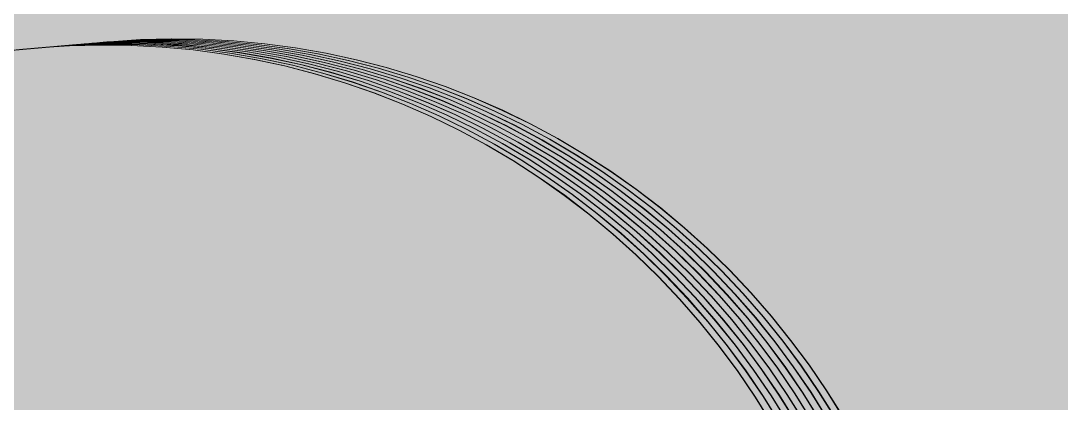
# Model space of a CAD drawing. Header units: millimetres. Extents: x 632 to 546626, y -3890 to 22200.
# Drawn here: x 370738.24 to 370743.61, y 16870.38 to 16872.36 of the extents above; entities that cross this region are included whole.
import ezdxf

# ---------------------------------------------------------------- set-up
doc = ezdxf.new("R2010")
doc.units = ezdxf.units.MM
doc.layers.add('A-270-M_ROOF', color=132, linetype='Continuous', lineweight=13)
doc.layers.add('A-770-ME_FFE_SA', color=91, linetype='Continuous', lineweight=13)

# ---------------------------------------------------------------- blocks, each defined once
blk = doc.blocks.new('Static Line_Sayfa_Metal Deck_Pan Mount - Up to 15 _ pitch - Max 2 Users-1845874-S6_501-SECTION A6')
at = {"layer": 'A-770-ME_FFE_SA', "lineweight": 5, "transparency": 33554432}
for points in [[(4548506.355, 16851.0439), (4548705.5939, 16868.475), (4548701.367, 16916.7895), (4548502.1281, 16899.3583), (4548504.1942, 16875.742)], [(4548506.396, 16851.0475), (4548705.6349, 16868.4786), (4548701.408, 16916.7931), (4548502.1691, 16899.3619), (4548504.2355, 16875.742)], [(4548506.4369, 16851.0511), (4548705.6759, 16868.4822), (4548701.449, 16916.7967), (4548502.2101, 16899.3655), (4548504.2768, 16875.742)], [(4548506.4779, 16851.0546), (4548705.7169, 16868.4858), (4548701.49, 16916.8002), (4548502.2511, 16899.3691), (4548504.3181, 16875.742)], [(4548506.5189, 16851.0582), (4548705.7579, 16868.4894), (4548701.531, 16916.8038), (4548502.292, 16899.3727), (4548504.3594, 16875.742)], [(4548506.5599, 16851.0618), (4548705.7988, 16868.493), (4548701.572, 16916.8074), (4548502.333, 16899.3763), (4548504.4007, 16875.742)], [(4548506.6009, 16851.0654), (4548705.8398, 16868.4965), (4548701.613, 16916.811), (4548502.374, 16899.3798), (4548504.442, 16875.742)], [(4548506.6419, 16851.069), (4548705.8808, 16868.5001), (4548701.6539, 16916.8146), (4548502.415, 16899.3834), (4548504.4833, 16875.742)], [(4548506.273, 16851.0367), (4548705.5119, 16868.4679), (4548701.285, 16916.7823), (4548502.0461, 16899.3512), (4548504.1116, 16875.742)], [(4548506.314, 16851.0403), (4548705.5529, 16868.4714), (4548701.326, 16916.7859), (4548502.0871, 16899.3547), (4548504.1529, 16875.742)], [(4548506.5716, 16849.0552), (4548705.8106, 16866.4863), (4548701.5835, 16914.8008), (4548502.3446, 16897.3696), (4548504.2368, 16875.742)], [(4548506.6126, 16849.0588), (4548705.8515, 16866.4899), (4548701.6245, 16914.8044), (4548502.3855, 16897.3732), (4548504.2781, 16875.742)], [(4548506.6536, 16849.0624), (4548705.8925, 16866.4935), (4548701.6655, 16914.808), (4548502.4265, 16897.3768), (4548504.3194, 16875.742)], [(4548506.6946, 16849.066), (4548705.9335, 16866.4971), (4548701.7065, 16914.8115), (4548502.4675, 16897.3804), (4548504.3607, 16875.742)], [(4548506.7356, 16849.0695), (4548705.9745, 16866.5007), (4548701.7475, 16914.8151), (4548502.5085, 16897.384), (4548504.402, 16875.742)], [(4548506.7766, 16849.0731), (4548706.0155, 16866.5043), (4548701.7884, 16914.8187), (4548502.5495, 16897.3876), (4548504.4433, 16875.742)], [(4548506.8175, 16849.0767), (4548706.0565, 16866.5079), (4548701.8294, 16914.8223), (4548502.5905, 16897.3911), (4548504.4846, 16875.742)], [(4548506.4486, 16849.0444), (4548705.6876, 16866.4756), (4548701.4605, 16914.79), (4548502.2216, 16897.3589), (4548504.1129, 16875.742)], [(4548506.4896, 16849.048), (4548705.7286, 16866.4792), (4548701.5015, 16914.7936), (4548502.2626, 16897.3625), (4548504.1542, 16875.742)], [(4548506.5306, 16849.0516), (4548705.7696, 16866.4828), (4548701.5425, 16914.7972), (4548502.3036, 16897.366), (4548504.1955, 16875.742)]]:
    blk.add_hatch(color=256, dxfattribs=at).paths.add_polyline_path(points)
at = {"layer": 'A-770-ME_FFE_SA', "lineweight": 5}
for p, q in [((4548695.8567, 16872.2131), (4548695.7756, 16872.206)), ((4548695.8586, 16872.2133), (4548695.7774, 16872.2062)), ((4548695.7999, 16872.2081), (4548695.8628, 16872.2136)), ((4548695.8739, 16872.2146), (4548695.8075, 16872.2088)), ((4548695.8609, 16872.2135), (4548695.8097, 16872.209)), ((4548695.8115, 16872.2091), (4548695.8819, 16872.2153)), ((4548695.8627, 16872.2136), (4548695.8115, 16872.2091)), ((4548695.8139, 16872.2093), (4548695.8916, 16872.2161)), ((4548695.8157, 16872.2095), (4548695.8935, 16872.2163)), ((4548695.8895, 16872.216), (4548695.8157, 16872.2095)), ((4548695.8914, 16872.2161), (4548695.8176, 16872.2097)), ((4548695.8199, 16872.2099), (4548695.8752, 16872.2147)), ((4548695.8342, 16872.2111), (4548695.8818, 16872.2153)), ((4548695.8935, 16872.2163), (4548695.8347, 16872.2112)), ((4548695.8361, 16872.2113), (4548695.8836, 16872.2155)), ((4548695.839, 16872.2115), (4548695.9019, 16872.217)), ((4548695.9167, 16872.2183), (4548695.8504, 16872.2125)), ((4548695.8506, 16872.2126), (4548695.921, 16872.2187)), ((4548695.9018, 16872.217), (4548695.8507, 16872.2126)), ((4548695.8525, 16872.2127), (4548695.9228, 16872.2189)), ((4548695.9305, 16872.2196), (4548695.8567, 16872.2131)), ((4548695.8857, 16872.2156), (4548695.8579, 16872.2132)), ((4548695.9323, 16872.2197), (4548695.8586, 16872.2133)), ((4548695.9043, 16872.2173), (4548695.8609, 16872.2135)), ((4548695.9061, 16872.2174), (4548695.8627, 16872.2136)), ((4548695.8628, 16872.2136), (4548695.918, 16872.2185)), ((4548695.8729, 16872.2145), (4548695.8811, 16872.2152)), ((4548695.9327, 16872.2197), (4548695.8739, 16872.2146)), ((4548695.8752, 16872.2147), (4548695.9228, 16872.2189)), ((4548695.8818, 16872.2153), (4548695.9216, 16872.2188)), ((4548695.8819, 16872.2153), (4548695.9447, 16872.2208)), ((4548695.8823, 16872.2153), (4548696.0422, 16872.2261)), ((4548695.8825, 16872.2154), (4548695.9145, 16872.2182)), ((4548695.8836, 16872.2155), (4548695.9235, 16872.2189)), ((4548695.9559, 16872.2218), (4548695.8895, 16872.216)), ((4548695.9577, 16872.2219), (4548695.8914, 16872.2161)), ((4548695.8916, 16872.2161), (4548695.962, 16872.2223)), ((4548695.8935, 16872.2163), (4548695.9638, 16872.2225)), ((4548695.9447, 16872.2208), (4548695.8935, 16872.2163)), ((4548695.9453, 16872.2208), (4548695.9018, 16872.217)), ((4548695.9019, 16872.217), (4548695.9572, 16872.2219)), ((4548695.9399, 16872.2204), (4548695.9043, 16872.2173)), ((4548695.9417, 16872.2205), (4548695.9061, 16872.2174)), ((4548695.9755, 16872.2235), (4548695.9167, 16872.2183)), ((4548695.918, 16872.2185), (4548695.9656, 16872.2226)), ((4548695.921, 16872.2187), (4548695.9839, 16872.2242)), ((4548695.9216, 16872.2188), (4548695.9536, 16872.2216)), ((4548695.9228, 16872.2189), (4548695.9857, 16872.2244)), ((4548695.9228, 16872.2189), (4548695.9626, 16872.2224)), ((4548695.9235, 16872.2189), (4548695.9555, 16872.2217)), ((4548695.9969, 16872.2254), (4548695.9305, 16872.2196)), ((4548695.9987, 16872.2255), (4548695.9323, 16872.2197)), ((4548695.9838, 16872.2242), (4548695.9327, 16872.2197)), ((4548695.9676, 16872.2228), (4548695.9399, 16872.2204)), ((4548695.9695, 16872.223), (4548695.9417, 16872.2205)), ((4548695.9447, 16872.2208), (4548696, 16872.2256)), ((4548695.9881, 16872.2246), (4548695.9447, 16872.2208)), ((4548695.9809, 16872.224), (4548695.9453, 16872.2208)), ((4548695.9536, 16872.2216), (4548695.9778, 16872.2237)), ((4548695.9555, 16872.2217), (4548695.9796, 16872.2238)), ((4548696.0147, 16872.2269), (4548695.9559, 16872.2218)), ((4548695.9572, 16872.2219), (4548696.0048, 16872.226)), ((4548696.0165, 16872.2271), (4548695.9577, 16872.2219)), ((4548695.962, 16872.2223), (4548696.0249, 16872.2278)), ((4548695.9626, 16872.2224), (4548695.9946, 16872.2252)), ((4548695.9638, 16872.2225), (4548696.0267, 16872.228)), ((4548695.9656, 16872.2226), (4548696.0055, 16872.2261)), ((4548695.9875, 16872.2245), (4548695.9676, 16872.2228)), ((4548695.9893, 16872.2247), (4548695.9695, 16872.223)), ((4548696.0266, 16872.228), (4548695.9755, 16872.2235)), ((4548695.9778, 16872.2237), (4548695.994, 16872.2251)), ((4548695.9796, 16872.2238), (4548695.9958, 16872.2253)), ((4548696.0086, 16872.2264), (4548695.9809, 16872.224)), ((4548696.0272, 16872.228), (4548695.9838, 16872.2242)), ((4548695.9839, 16872.2242), (4548696.0392, 16872.2291)), ((4548695.9857, 16872.2244), (4548696.041, 16872.2292)), ((4548695.9994, 16872.2256), (4548695.9875, 16872.2245)), ((4548696.0237, 16872.2277), (4548695.9881, 16872.2246)), ((4548696.0013, 16872.2257), (4548695.9893, 16872.2247)), ((4548695.994, 16872.2251), (4548696.0023, 16872.2258)), ((4548695.9946, 16872.2252), (4548696.0188, 16872.2273)), ((4548695.9958, 16872.2253), (4548696.0041, 16872.226)), ((4548696.0556, 16872.2305), (4548695.9969, 16872.2254)), ((4548696.0575, 16872.2307), (4548695.9987, 16872.2255)), ((4548696, 16872.2256), (4548696.0476, 16872.2298)), ((4548696.0034, 16872.2259), (4548696.1633, 16872.2367)), ((4548696.0048, 16872.226), (4548696.0446, 16872.2295)), ((4548696.0053, 16872.2261), (4548696.1652, 16872.2369)), ((4548696.0055, 16872.2261), (4548696.0375, 16872.2289)), ((4548696.0285, 16872.2281), (4548696.0086, 16872.2264)), ((4548696.0658, 16872.2314), (4548696.0147, 16872.2269)), ((4548696.0676, 16872.2315), (4548696.0165, 16872.2271)), ((4548696.0188, 16872.2273), (4548696.035, 16872.2287)), ((4548696.0515, 16872.2301), (4548696.0237, 16872.2277)), ((4548696.0249, 16872.2278), (4548696.0801, 16872.2326)), ((4548696.0701, 16872.2318), (4548696.0266, 16872.228)), ((4548696.0267, 16872.228), (4548696.082, 16872.2328)), ((4548696.0628, 16872.2311), (4548696.0272, 16872.228)), ((4548696.0404, 16872.2292), (4548696.0285, 16872.2281)), ((4548696.035, 16872.2287), (4548696.0432, 16872.2294)), ((4548696.0375, 16872.2289), (4548696.0616, 16872.231)), ((4548696.0392, 16872.2291), (4548696.0868, 16872.2332)), ((4548696.041, 16872.2292), (4548696.0886, 16872.2334)), ((4548696.0444, 16872.2295), (4548696.2043, 16872.2403)), ((4548696.0446, 16872.2295), (4548696.0766, 16872.2323)), ((4548696.0476, 16872.2298), (4548696.0874, 16872.2333)), ((4548696.0713, 16872.2319), (4548696.0515, 16872.2301)), ((4548696.1068, 16872.235), (4548696.0556, 16872.2305)), ((4548696.1086, 16872.2351), (4548696.0575, 16872.2307)), ((4548696.0616, 16872.231), (4548696.0778, 16872.2324)), ((4548696.0906, 16872.2336), (4548696.0628, 16872.2311)), ((4548696.1092, 16872.2352), (4548696.0658, 16872.2314)), ((4548696.111, 16872.2353), (4548696.0676, 16872.2315)), ((4548696.1057, 16872.2349), (4548696.0701, 16872.2318)), ((4548696.0833, 16872.2329), (4548696.0713, 16872.2319)), ((4548696.0766, 16872.2323), (4548696.1007, 16872.2344)), ((4548696.0778, 16872.2324), (4548696.0861, 16872.2332)), ((4548696.0801, 16872.2326), (4548696.1277, 16872.2368)), ((4548696.082, 16872.2328), (4548696.1296, 16872.237)), ((4548696.0868, 16872.2332), (4548696.1266, 16872.2367)), ((4548696.0872, 16872.2333), (4548696.2472, 16872.244)), ((4548696.0874, 16872.2333), (4548696.1194, 16872.2361)), ((4548696.0886, 16872.2334), (4548696.1284, 16872.2369)), ((4548696.1105, 16872.2353), (4548696.0906, 16872.2336)), ((4548696.1007, 16872.2344), (4548696.117, 16872.2359)), ((4548696.1334, 16872.2373), (4548696.1057, 16872.2349)), ((4548696.1502, 16872.2388), (4548696.1068, 16872.235)), ((4548696.152, 16872.2389), (4548696.1086, 16872.2351)), ((4548696.1448, 16872.2383), (4548696.1092, 16872.2352)), ((4548696.1224, 16872.2363), (4548696.1105, 16872.2353)), ((4548696.1467, 16872.2385), (4548696.111, 16872.2353)), ((4548696.117, 16872.2359), (4548696.1252, 16872.2366)), ((4548696.1194, 16872.2361), (4548696.1436, 16872.2382)), ((4548696.1264, 16872.2367), (4548696.2863, 16872.2475)), ((4548696.1266, 16872.2367), (4548696.1586, 16872.2395)), ((4548696.1277, 16872.2368), (4548696.1676, 16872.2403)), ((4548696.1284, 16872.2369), (4548696.1604, 16872.2397)), ((4548696.1296, 16872.237), (4548696.1694, 16872.2405)), ((4548696.1533, 16872.239), (4548696.1334, 16872.2373)), ((4548696.1436, 16872.2382), (4548696.1598, 16872.2396)), ((4548696.1726, 16872.2407), (4548696.1448, 16872.2383)), ((4548696.1744, 16872.2409), (4548696.1467, 16872.2385)), ((4548696.1858, 16872.2419), (4548696.1502, 16872.2388)), ((4548696.1877, 16872.242), (4548696.152, 16872.2389)), ((4548696.1652, 16872.2401), (4548696.1533, 16872.239)), ((4548696.1586, 16872.2395), (4548696.1827, 16872.2416)), ((4548696.1598, 16872.2396), (4548696.1681, 16872.2403)), ((4548696.1604, 16872.2397), (4548696.1846, 16872.2418)), ((4548696.1633, 16872.2367), (4548696.3236, 16872.2411)), ((4548696.1652, 16872.2369), (4548696.3254, 16872.2412)), ((4548696.1676, 16872.2403), (4548696.1996, 16872.2431)), ((4548696.1692, 16872.2404), (4548696.3291, 16872.2512)), ((4548696.1694, 16872.2405), (4548696.2014, 16872.2433)), ((4548696.1924, 16872.2425), (4548696.1726, 16872.2407)), ((4548696.1943, 16872.2426), (4548696.1744, 16872.2409)), ((4548696.1827, 16872.2416), (4548696.1989, 16872.243)), ((4548696.1846, 16872.2418), (4548696.2008, 16872.2432)), ((4548696.2136, 16872.2443), (4548696.1858, 16872.2419)), ((4548696.2154, 16872.2445), (4548696.1877, 16872.242)), ((4548696.2044, 16872.2435), (4548696.1924, 16872.2425)), ((4548696.2062, 16872.2437), (4548696.1943, 16872.2426)), ((4548696.1989, 16872.243), (4548696.2072, 16872.2438)), ((4548696.1996, 16872.2431), (4548696.2237, 16872.2452)), ((4548696.2008, 16872.2432), (4548696.209, 16872.2439)), ((4548696.2014, 16872.2433), (4548696.2255, 16872.2454)), ((4548696.2043, 16872.2403), (4548696.3645, 16872.2447)), ((4548696.2084, 16872.2439), (4548696.3683, 16872.2546)), ((4548696.2102, 16872.244), (4548696.3701, 16872.2548)), ((4548696.2334, 16872.2461), (4548696.2136, 16872.2443)), ((4548696.2353, 16872.2462), (4548696.2154, 16872.2445)), ((4548696.2237, 16872.2452), (4548696.2399, 16872.2466)), ((4548696.2255, 16872.2454), (4548696.2418, 16872.2468)), ((4548696.2454, 16872.2471), (4548696.2334, 16872.2461)), ((4548696.2472, 16872.2473), (4548696.2353, 16872.2462)), ((4548696.2399, 16872.2466), (4548696.2482, 16872.2473)), ((4548696.2418, 16872.2468), (4548696.25, 16872.2475)), ((4548696.2472, 16872.244), (4548696.4074, 16872.2484)), ((4548696.2493, 16872.2474), (4548696.4093, 16872.2582)), ((4548696.2512, 16872.2476), (4548696.4111, 16872.2584)), ((4548696.2863, 16872.2475), (4548696.4465, 16872.2518)), ((4548696.3236, 16872.2411), (4548696.4838, 16872.239)), ((4548696.3254, 16872.2412), (4548696.4857, 16872.2392)), ((4548696.3291, 16872.2512), (4548696.4894, 16872.2556)), ((4548696.3627, 16872.2284), (4548696.5228, 16872.22)), ((4548696.3645, 16872.2447), (4548696.5248, 16872.2426)), ((4548696.3683, 16872.2546), (4548696.5285, 16872.259)), ((4548696.3701, 16872.2548), (4548696.5303, 16872.2592)), ((4548696.4074, 16872.2484), (4548696.5676, 16872.2464)), ((4548696.4093, 16872.2582), (4548696.5695, 16872.2626)), ((4548696.4111, 16872.2584), (4548696.5713, 16872.2628)), ((4548696.4465, 16872.2518), (4548696.6068, 16872.2498)), ((4548696.4838, 16872.239), (4548696.6439, 16872.2306)), ((4548696.4857, 16872.2392), (4548696.6457, 16872.2307)), ((4548696.4894, 16872.2556), (4548696.6496, 16872.2535)), ((4548696.5228, 16872.22), (4548696.6824, 16872.2051)), ((4548696.5248, 16872.2426), (4548696.6849, 16872.2342)), ((4548696.5285, 16872.259), (4548696.6888, 16872.257)), ((4548696.5303, 16872.2592), (4548696.6906, 16872.2571)), ((4548696.5676, 16872.2464), (4548696.7277, 16872.2379)), ((4548696.5695, 16872.2626), (4548696.7298, 16872.2605)), ((4548696.5713, 16872.2628), (4548696.7316, 16872.2607)), ((4548696.6068, 16872.2498), (4548696.7669, 16872.2413)), ((4548696.6439, 16872.2306), (4548696.8035, 16872.2157)), ((4548696.6457, 16872.2307), (4548696.8053, 16872.2159)), ((4548696.6496, 16872.2535), (4548696.8097, 16872.2451)), ((4548696.6849, 16872.2342), (4548696.8445, 16872.2193)), ((4548696.6888, 16872.257), (4548696.8488, 16872.2485)), ((4548696.6906, 16872.2571), (4548696.8507, 16872.2487)), ((4548696.7277, 16872.2379), (4548696.8873, 16872.2231)), ((4548696.7298, 16872.2605), (4548696.8898, 16872.2521)), ((4548696.7316, 16872.2607), (4548696.8917, 16872.2523)), ((4548696.7669, 16872.2413), (4548696.9264, 16872.2265)), ((4548696.8035, 16872.2157), (4548696.9624, 16872.1945)), ((4548696.8053, 16872.2159), (4548696.9642, 16872.1947)), ((4548696.8097, 16872.2451), (4548696.9693, 16872.2302)), ((4548696.8445, 16872.2193), (4548697.0033, 16872.1981)), ((4548696.8488, 16872.2485), (4548697.0084, 16872.2337)), ((4548696.8507, 16872.2487), (4548697.0103, 16872.2338)), ((4548696.8873, 16872.2231), (4548697.0462, 16872.2019)), ((4548696.8898, 16872.2521), (4548697.0494, 16872.2373)), ((4548696.8917, 16872.2523), (4548697.0513, 16872.2374)), ((4548696.9264, 16872.2265), (4548697.0853, 16872.2053)), ((4548696.9693, 16872.2302), (4548697.1282, 16872.209)), ((4548697.0084, 16872.2337), (4548697.1673, 16872.2125)), ((4548697.0103, 16872.2338), (4548697.1691, 16872.2126)), ((4548697.0494, 16872.2373), (4548697.2083, 16872.216)), ((4548697.0513, 16872.2374), (4548697.2101, 16872.2162)), ((4548697.2083, 16872.216), (4548697.3662, 16872.1885)), ((4548697.2101, 16872.2162), (4548697.368, 16872.1887)), ((4548695.7919, 16872.2074), (4548695.7256, 16872.2016)), ((4548695.7288, 16872.2019), (4548695.8139, 16872.2093)), ((4548695.7295, 16872.202), (4548695.7999, 16872.2081)), ((4548695.7307, 16872.2021), (4548695.8157, 16872.2095)), ((4548695.7337, 16872.2023), (4548695.8115, 16872.2091)), ((4548695.8075, 16872.2088), (4548695.7338, 16872.2023)), ((4548695.8157, 16872.2095), (4548695.7346, 16872.2024)), ((4548695.8176, 16872.2097), (4548695.7365, 16872.2026)), ((4548695.7398, 16872.2029), (4548695.7951, 16872.2077)), ((4548695.8097, 16872.209), (4548695.7509, 16872.2038)), ((4548695.8115, 16872.2091), (4548695.7528, 16872.204)), ((4548695.757, 16872.2044), (4548695.8199, 16872.2099)), ((4548695.8347, 16872.2112), (4548695.7684, 16872.2054)), ((4548695.7687, 16872.2054), (4548695.839, 16872.2115)), ((4548695.7729, 16872.2058), (4548695.8506, 16872.2126)), ((4548695.7747, 16872.2059), (4548695.8525, 16872.2127)), ((4548695.8504, 16872.2125), (4548695.7766, 16872.2061)), ((4548695.7789, 16872.2063), (4548695.8342, 16872.2111)), ((4548695.7808, 16872.2065), (4548695.8361, 16872.2113)), ((4548695.8507, 16872.2126), (4548695.7919, 16872.2074)), ((4548696.6824, 16872.2051), (4548696.8412, 16872.1839)), ((4548696.8412, 16872.1839), (4548696.9991, 16872.1564)), ((4548696.9624, 16872.1945), (4548697.1203, 16872.167)), ((4548696.9642, 16872.1947), (4548697.1221, 16872.1671)), ((4548697.0033, 16872.1981), (4548697.1612, 16872.1706)), ((4548697.0462, 16872.2019), (4548697.2041, 16872.1743)), ((4548697.0853, 16872.2053), (4548697.2432, 16872.1777)), ((4548697.1203, 16872.167), (4548697.2769, 16872.1331)), ((4548697.1221, 16872.1671), (4548697.2788, 16872.1333)), ((4548697.1282, 16872.209), (4548697.2861, 16872.1815)), ((4548697.1612, 16872.1706), (4548697.3179, 16872.1367)), ((4548697.1673, 16872.2125), (4548697.3252, 16872.1849)), ((4548697.1691, 16872.2126), (4548697.327, 16872.1851)), ((4548697.2041, 16872.1743), (4548697.3607, 16872.1405)), ((4548697.2432, 16872.1777), (4548697.3999, 16872.1439)), ((4548697.2861, 16872.1815), (4548697.4427, 16872.1476)), ((4548697.3252, 16872.1849), (4548697.4819, 16872.1511)), ((4548697.327, 16872.1851), (4548697.4837, 16872.1512)), ((4548697.3662, 16872.1885), (4548697.5229, 16872.1547)), ((4548697.368, 16872.1887), (4548697.5247, 16872.1548)), ((4548697.2769, 16872.1331), (4548697.4321, 16872.0931)), ((4548697.2788, 16872.1333), (4548697.434, 16872.0932)), ((4548697.3179, 16872.1367), (4548697.4731, 16872.0966)), ((4548697.3607, 16872.1405), (4548697.5159, 16872.1004)), ((4548697.3999, 16872.1439), (4548697.5551, 16872.1038)), ((4548697.4427, 16872.1476), (4548697.5979, 16872.1076)), ((4548697.4819, 16872.1511), (4548697.6371, 16872.111)), ((4548697.4837, 16872.1512), (4548697.6389, 16872.1112)), ((4548697.5229, 16872.1547), (4548697.678, 16872.1146)), ((4548697.5247, 16872.1548), (4548697.6799, 16872.1147)), ((4548697.5979, 16872.1076), (4548697.7514, 16872.0613)), ((4548697.6371, 16872.111), (4548697.7905, 16872.0647)), ((4548697.6389, 16872.1112), (4548697.7924, 16872.0649)), ((4548697.678, 16872.1146), (4548697.8315, 16872.0683)), ((4548697.6799, 16872.1147), (4548697.8334, 16872.0685)), ((4548697.3501, 16872.0859), (4548697.5036, 16872.0396)), ((4548697.4321, 16872.0931), (4548697.5856, 16872.0468)), ((4548697.434, 16872.0932), (4548697.5874, 16872.047)), ((4548697.4731, 16872.0966), (4548697.6266, 16872.0504)), ((4548697.5159, 16872.1004), (4548697.6694, 16872.0541)), ((4548697.5551, 16872.1038), (4548697.7085, 16872.0576)), ((4548697.6694, 16872.0541), (4548697.8209, 16872.0018)), ((4548697.7085, 16872.0576), (4548697.86, 16872.0052)), ((4548697.7514, 16872.0613), (4548697.9029, 16872.009)), ((4548697.7905, 16872.0647), (4548697.942, 16872.0124)), ((4548697.7924, 16872.0649), (4548697.9439, 16872.0125)), ((4548697.8315, 16872.0683), (4548697.983, 16872.016)), ((4548697.8334, 16872.0685), (4548697.9848, 16872.0161)), ((4548697.5856, 16872.0468), (4548697.7371, 16871.9945)), ((4548697.5874, 16872.047), (4548697.7389, 16871.9946)), ((4548697.6266, 16872.0504), (4548697.7781, 16871.998)), ((4548697.7781, 16871.998), (4548697.9273, 16871.9397)), ((4548697.8209, 16872.0018), (4548697.9702, 16871.9434)), ((4548697.86, 16872.0052), (4548698.0093, 16871.9468)), ((4548697.9029, 16872.009), (4548698.0521, 16871.9506)), ((4548697.942, 16872.0124), (4548698.0913, 16871.954)), ((4548697.9439, 16872.0125), (4548698.0931, 16871.9542)), ((4548697.983, 16872.016), (4548698.1323, 16871.9576)), ((4548697.9848, 16872.0161), (4548698.1341, 16871.9578)), ((4548697.7371, 16871.9945), (4548697.8863, 16871.9361)), ((4548697.7389, 16871.9946), (4548697.8882, 16871.9362)), ((4548698.0093, 16871.9468), (4548698.1561, 16871.8826)), ((4548698.0521, 16871.9506), (4548698.199, 16871.8863)), ((4548698.0913, 16871.954), (4548698.2381, 16871.8897)), ((4548698.0931, 16871.9542), (4548698.24, 16871.8899)), ((4548698.1323, 16871.9576), (4548698.2791, 16871.8933)), ((4548698.1341, 16871.9578), (4548698.2809, 16871.8935)), ((4548697.8863, 16871.9361), (4548698.0332, 16871.8718)), ((4548697.8882, 16871.9362), (4548698.035, 16871.872)), ((4548697.9273, 16871.9397), (4548698.0742, 16871.8754)), ((4548697.9702, 16871.9434), (4548698.117, 16871.8791)), ((4548698.2791, 16871.8933), (4548698.4232, 16871.8232)), ((4548698.2809, 16871.8935), (4548698.4251, 16871.8234)), ((4548697.9512, 16871.8646), (4548698.0953, 16871.7945)), ((4548698.0332, 16871.8718), (4548698.1773, 16871.8017)), ((4548698.035, 16871.872), (4548698.1791, 16871.8018)), ((4548698.0742, 16871.8754), (4548698.2183, 16871.8053)), ((4548698.117, 16871.8791), (4548698.2611, 16871.809)), ((4548698.1561, 16871.8826), (4548698.3003, 16871.8124)), ((4548698.199, 16871.8863), (4548698.3431, 16871.8162)), ((4548698.2381, 16871.8897), (4548698.3823, 16871.8196)), ((4548698.24, 16871.8899), (4548698.3841, 16871.8198)), ((4548698.1773, 16871.8017), (4548698.3185, 16871.7259)), ((4548698.1791, 16871.8018), (4548698.3204, 16871.726)), ((4548698.2183, 16871.8053), (4548698.3595, 16871.7294)), ((4548698.2611, 16871.809), (4548698.4023, 16871.7332)), ((4548698.3003, 16871.8124), (4548698.4415, 16871.7366)), ((4548698.3431, 16871.8162), (4548698.4843, 16871.7404)), ((4548698.3823, 16871.8196), (4548698.5235, 16871.7438)), ((4548698.3841, 16871.8198), (4548698.5253, 16871.744)), ((4548698.4232, 16871.8232), (4548698.5645, 16871.7474)), ((4548698.4251, 16871.8234), (4548698.5663, 16871.7475)), ((4548698.3595, 16871.7294), (4548698.4976, 16871.648)), ((4548698.4023, 16871.7332), (4548698.5404, 16871.6518)), ((4548698.4415, 16871.7366), (4548698.5796, 16871.6552)), ((4548698.4843, 16871.7404), (4548698.6224, 16871.659)), ((4548698.5235, 16871.7438), (4548698.6615, 16871.6624)), ((4548698.5253, 16871.744), (4548698.6634, 16871.6625)), ((4548698.5645, 16871.7474), (4548698.7025, 16871.666)), ((4548698.5663, 16871.7475), (4548698.7044, 16871.6661)), ((4548698.3185, 16871.7259), (4548698.4566, 16871.6445)), ((4548698.3204, 16871.726), (4548698.4584, 16871.6446)), ((4548698.4566, 16871.6445), (4548698.5913, 16871.5576)), ((4548698.4584, 16871.6446), (4548698.5931, 16871.5578)), ((4548698.4976, 16871.648), (4548698.6323, 16871.5612)), ((4548698.5404, 16871.6518), (4548698.6751, 16871.5649)), ((4548698.5796, 16871.6552), (4548698.7143, 16871.5684)), ((4548698.6224, 16871.659), (4548698.7571, 16871.5721)), ((4548698.6615, 16871.6624), (4548698.7962, 16871.5755)), ((4548698.6634, 16871.6625), (4548698.7981, 16871.5757)), ((4548698.7025, 16871.666), (4548698.8372, 16871.5791)), ((4548698.7044, 16871.6661), (4548698.8391, 16871.5793)), ((4548698.7143, 16871.5684), (4548698.8454, 16871.4762)), ((4548698.7571, 16871.5721), (4548698.8882, 16871.4799)), ((4548698.7962, 16871.5755), (4548698.9274, 16871.4833)), ((4548698.7981, 16871.5757), (4548698.9292, 16871.4835)), ((4548698.8372, 16871.5791), (4548698.9684, 16871.4869)), ((4548698.8391, 16871.5793), (4548698.9702, 16871.4871)), ((4548698.5913, 16871.5576), (4548698.7224, 16871.4654)), ((4548698.5931, 16871.5578), (4548698.7243, 16871.4656)), ((4548698.6323, 16871.5612), (4548698.7634, 16871.469)), ((4548698.6751, 16871.5649), (4548698.8062, 16871.4727)), ((4548698.7224, 16871.4654), (4548698.8498, 16871.3681)), ((4548698.7243, 16871.4656), (4548698.8516, 16871.3682)), ((4548698.7634, 16871.469), (4548698.8907, 16871.3716)), ((4548698.8062, 16871.4727), (4548698.9336, 16871.3754)), ((4548698.8454, 16871.4762), (4548698.9727, 16871.3788)), ((4548698.8882, 16871.4799), (4548699.0156, 16871.3826)), ((4548698.9274, 16871.4833), (4548699.0547, 16871.386)), ((4548698.9292, 16871.4835), (4548699.0565, 16871.3862)), ((4548698.9684, 16871.4869), (4548699.0957, 16871.3896)), ((4548698.9702, 16871.4871), (4548699.0975, 16871.3897)), ((4548698.7678, 16871.3609), (4548698.8911, 16871.2585)), ((4548698.8498, 16871.3681), (4548698.9731, 16871.2657)), ((4548698.8516, 16871.3682), (4548698.9749, 16871.2659)), ((4548698.8907, 16871.3716), (4548699.0141, 16871.2693)), ((4548698.9336, 16871.3754), (4548699.0569, 16871.273)), ((4548698.9727, 16871.3788), (4548699.0961, 16871.2765)), ((4548699.0156, 16871.3826), (4548699.1389, 16871.2802)), ((4548699.0547, 16871.386), (4548699.178, 16871.2836)), ((4548699.0565, 16871.3862), (4548699.1799, 16871.2838)), ((4548699.0957, 16871.3896), (4548699.219, 16871.2872)), ((4548699.0975, 16871.3897), (4548699.2209, 16871.2874)), ((4548698.8911, 16871.2585), (4548699.0103, 16871.1513)), ((4548698.9731, 16871.2657), (4548699.0922, 16871.1585)), ((4548698.9749, 16871.2659), (4548699.0941, 16871.1586)), ((4548699.0141, 16871.2693), (4548699.1332, 16871.1621)), ((4548699.0569, 16871.273), (4548699.1761, 16871.1658)), ((4548699.0961, 16871.2765), (4548699.2152, 16871.1692)), ((4548699.1389, 16871.2802), (4548699.258, 16871.173)), ((4548699.178, 16871.2836), (4548699.2972, 16871.1764)), ((4548699.1799, 16871.2838), (4548699.299, 16871.1766)), ((4548699.219, 16871.2872), (4548699.3382, 16871.18)), ((4548699.2209, 16871.2874), (4548699.34, 16871.1802)), ((4548699.0922, 16871.1585), (4548699.207, 16871.0466)), ((4548699.0941, 16871.1586), (4548699.2088, 16871.0468)), ((4548699.1332, 16871.1621), (4548699.248, 16871.0502)), ((4548699.1761, 16871.1658), (4548699.2908, 16871.0539)), ((4548699.2152, 16871.1692), (4548699.33, 16871.0574)), ((4548699.258, 16871.173), (4548699.3728, 16871.0611)), ((4548699.2972, 16871.1764), (4548699.412, 16871.0645)), ((4548699.299, 16871.1766), (4548699.4138, 16871.0647)), ((4548699.3382, 16871.18), (4548699.4529, 16871.0681)), ((4548699.34, 16871.1802), (4548699.4548, 16871.0683)), ((4548699.207, 16871.0466), (4548699.3172, 16870.9302)), ((4548699.2088, 16871.0468), (4548699.319, 16870.9304)), ((4548699.248, 16871.0502), (4548699.3582, 16870.9338)), ((4548699.2908, 16871.0539), (4548699.401, 16870.9375)), ((4548699.33, 16871.0574), (4548699.4402, 16870.941)), ((4548699.3728, 16871.0611), (4548699.483, 16870.9447)), ((4548699.412, 16871.0645), (4548699.5221, 16870.9481)), ((4548699.4138, 16871.0647), (4548699.524, 16870.9483)), ((4548699.4529, 16871.0681), (4548699.5631, 16870.9517)), ((4548699.4548, 16871.0683), (4548699.565, 16870.9519)), ((4548699.2352, 16870.923), (4548699.3407, 16870.8023)), ((4548699.3172, 16870.9302), (4548699.4227, 16870.8095)), ((4548699.319, 16870.9304), (4548699.4245, 16870.8097)), ((4548699.3582, 16870.9338), (4548699.4636, 16870.8131)), ((4548699.401, 16870.9375), (4548699.5065, 16870.8168)), ((4548699.4402, 16870.941), (4548699.5456, 16870.8203)), ((4548699.483, 16870.9447), (4548699.5885, 16870.824)), ((4548699.5221, 16870.9481), (4548699.6276, 16870.8274)), ((4548699.524, 16870.9483), (4548699.6294, 16870.8276)), ((4548699.5631, 16870.9517), (4548699.6686, 16870.831)), ((4548699.565, 16870.9519), (4548699.6704, 16870.8312)), ((4548699.5065, 16870.8168), (4548699.607, 16870.692)), ((4548699.5456, 16870.8203), (4548699.6462, 16870.6954)), ((4548699.5885, 16870.824), (4548699.689, 16870.6992)), ((4548699.6276, 16870.8274), (4548699.7281, 16870.7026)), ((4548699.6294, 16870.8276), (4548699.73, 16870.7028)), ((4548699.6686, 16870.831), (4548699.7691, 16870.7062)), ((4548699.6704, 16870.8312), (4548699.771, 16870.7063)), ((4548699.4227, 16870.8095), (4548699.5232, 16870.6847)), ((4548699.4245, 16870.8097), (4548699.525, 16870.6848)), ((4548699.4636, 16870.8131), (4548699.5642, 16870.6883)), ((4548699.5232, 16870.6847), (4548699.6187, 16870.5559)), ((4548699.525, 16870.6848), (4548699.6205, 16870.5561)), ((4548699.5642, 16870.6883), (4548699.6597, 16870.5595)), ((4548699.607, 16870.692), (4548699.7025, 16870.5633)), ((4548699.6462, 16870.6954), (4548699.7416, 16870.5667)), ((4548699.689, 16870.6992), (4548699.7845, 16870.5704)), ((4548699.7281, 16870.7026), (4548699.8236, 16870.5738)), ((4548699.73, 16870.7028), (4548699.8255, 16870.574)), ((4548699.7691, 16870.7062), (4548699.8646, 16870.5774)), ((4548699.771, 16870.7063), (4548699.8664, 16870.5776)), ((4548699.6187, 16870.5559), (4548699.7089, 16870.4235)), ((4548699.6205, 16870.5561), (4548699.7108, 16870.4236)), ((4548699.6597, 16870.5595), (4548699.7499, 16870.427)), ((4548699.7025, 16870.5633), (4548699.7927, 16870.4308)), ((4548699.7416, 16870.5667), (4548699.8319, 16870.4342)), ((4548699.7845, 16870.5704), (4548699.8747, 16870.438)), ((4548699.8236, 16870.5738), (4548699.9139, 16870.4414)), ((4548699.8255, 16870.574), (4548699.9157, 16870.4415)), ((4548699.8646, 16870.5774), (4548699.9549, 16870.445)), ((4548699.8664, 16870.5776), (4548699.9567, 16870.4451)), ((4548699.9139, 16870.4414), (4548699.9987, 16870.3054)), ((4548699.9157, 16870.4415), (4548700.0006, 16870.3056)), ((4548699.9549, 16870.445), (4548700.0397, 16870.309)), ((4548699.9567, 16870.4451), (4548700.0416, 16870.3092)), ((4548699.7089, 16870.4235), (4548699.7938, 16870.2875)), ((4548699.7108, 16870.4236), (4548699.7956, 16870.2877)), ((4548699.7499, 16870.427), (4548699.8348, 16870.2911)), ((4548699.7927, 16870.4308), (4548699.8776, 16870.2948)), ((4548699.8319, 16870.4342), (4548699.9168, 16870.2982)), ((4548699.8747, 16870.438), (4548699.9596, 16870.302))]:
    blk.add_line(p, q, dxfattribs=at)
at = {"layer": 'A-770-ME_FFE_SA', "lineweight": 5, "flags": 128}
for points in [[(4548695.8765, 16872.2148), (4548695.8645, 16872.2138), (4548695.8447, 16872.212), (4548695.8169, 16872.2096), (4548695.7813, 16872.2065)], [(4548695.7588, 16872.2045), (4548695.7987, 16872.208), (4548695.8307, 16872.2108), (4548695.8548, 16872.2129), (4548695.871, 16872.2143), (4548695.8793, 16872.2151)], [(4548695.9584, 16872.222), (4548695.9465, 16872.221), (4548695.9267, 16872.2192), (4548695.8989, 16872.2168), (4548695.8633, 16872.2137), (4548695.8199, 16872.2099), (4548695.7687, 16872.2054)], [(4548695.7379, 16872.2027), (4548695.7932, 16872.2075), (4548695.8408, 16872.2117), (4548695.8807, 16872.2152), (4548695.9127, 16872.218), (4548695.9368, 16872.2201), (4548695.953, 16872.2215), (4548695.9613, 16872.2222)], [(4548696.0423, 16872.2293), (4548696.0303, 16872.2283), (4548696.0105, 16872.2265), (4548695.9827, 16872.2241), (4548695.9471, 16872.221), (4548695.9037, 16872.2172), (4548695.8525, 16872.2127), (4548695.7937, 16872.2076), (4548695.7274, 16872.2018)], [(4548695.7589, 16872.2045), (4548695.8218, 16872.21), (4548695.877, 16872.2149), (4548695.9246, 16872.219), (4548695.9645, 16872.2225), (4548695.9965, 16872.2253), (4548696.0206, 16872.2274), (4548696.0368, 16872.2289), (4548696.0451, 16872.2296)], [(4548696.0814, 16872.2328), (4548696.0695, 16872.2317), (4548696.0496, 16872.23), (4548696.0219, 16872.2275), (4548695.9862, 16872.2244), (4548695.9428, 16872.2206), (4548695.8917, 16872.2162), (4548695.8329, 16872.211), (4548695.7666, 16872.2052)], [(4548695.7277, 16872.2018), (4548695.798, 16872.208), (4548695.8609, 16872.2135), (4548695.9162, 16872.2183), (4548695.9638, 16872.2225), (4548696.0036, 16872.2259), (4548696.0356, 16872.2287), (4548696.0598, 16872.2309), (4548696.076, 16872.2323), (4548696.0842, 16872.233)], [(4548696.1242, 16872.2365), (4548696.1123, 16872.2355), (4548696.0924, 16872.2337), (4548696.0647, 16872.2313), (4548696.0291, 16872.2282), (4548695.9857, 16872.2244), (4548695.9345, 16872.2199), (4548695.8757, 16872.2148), (4548695.8094, 16872.209), (4548695.7356, 16872.2025)], [(4548695.7705, 16872.2056), (4548695.8409, 16872.2117), (4548695.9037, 16872.2172), (4548695.959, 16872.222), (4548696.0066, 16872.2262), (4548696.0464, 16872.2297), (4548696.0785, 16872.2325), (4548696.1026, 16872.2346), (4548696.1188, 16872.236), (4548696.1271, 16872.2367)], [(4548696.1634, 16872.2399), (4548696.1515, 16872.2389), (4548696.1316, 16872.2371), (4548696.1038, 16872.2347), (4548696.0682, 16872.2316), (4548696.0248, 16872.2278), (4548695.9737, 16872.2233), (4548695.9149, 16872.2182), (4548695.8485, 16872.2124), (4548695.7747, 16872.2059)], [(4548695.7319, 16872.2022), (4548695.8096, 16872.209), (4548695.88, 16872.2151), (4548695.9429, 16872.2206), (4548695.9982, 16872.2255), (4548696.0458, 16872.2296), (4548696.0856, 16872.2331), (4548696.1176, 16872.2359), (4548696.1417, 16872.238), (4548696.1579, 16872.2394), (4548696.1662, 16872.2402)], [(4548695.9007, 16872.2169), (4548695.8651, 16872.2138), (4548695.8217, 16872.21), (4548695.7706, 16872.2056)], [(4548695.8875, 16872.2158), (4548695.8597, 16872.2134), (4548695.8241, 16872.2102), (4548695.7807, 16872.2064), (4548695.7296, 16872.202), (4548695.6708, 16872.1968), (4548695.6044, 16872.191), (4548695.5306, 16872.1846), (4548695.4495, 16872.1775), (4548695.3612, 16872.1697), (4548695.2658, 16872.1614), (4548695.1636, 16872.1525), (4548695.0545, 16872.1429), (4548694.9389, 16872.1328), (4548694.817, 16872.1221), (4548694.6888, 16872.1109), (4548694.5547, 16872.0992), (4548694.4148, 16872.0869), (4548694.2693, 16872.0742), (4548694.1186, 16872.061), (4548693.9627, 16872.0474), (4548693.8021, 16872.0333), (4548693.6369, 16872.0189), (4548693.4674, 16872.0041)], [(4548694.6172, 16872.1047), (4548694.7486, 16872.1161), (4548694.8739, 16872.1271), (4548694.993, 16872.1375), (4548695.1056, 16872.1474), (4548695.2115, 16872.1566), (4548695.3106, 16872.1653), (4548695.4028, 16872.1734), (4548695.4878, 16872.1808), (4548695.5655, 16872.1876), (4548695.6359, 16872.1938), (4548695.6988, 16872.1993), (4548695.7541, 16872.2041), (4548695.8017, 16872.2083), (4548695.8415, 16872.2118), (4548695.8735, 16872.2146), (4548695.8976, 16872.2167), (4548695.9138, 16872.2181), (4548695.9221, 16872.2188)], [(4548695.8783, 16872.215), (4548695.8664, 16872.2139), (4548695.8465, 16872.2122), (4548695.8188, 16872.2098), (4548695.7831, 16872.2067), (4548695.7397, 16872.2029), (4548695.6886, 16872.1984), (4548695.6298, 16872.1932), (4548695.5634, 16872.1874), (4548695.4897, 16872.181), (4548695.4085, 16872.1739), (4548695.3202, 16872.1662), (4548695.2248, 16872.1578), (4548695.1226, 16872.1489), (4548695.0135, 16872.1393), (4548694.898, 16872.1292), (4548694.776, 16872.1185)], [(4548695.4009, 16872.1732), (4548695.4859, 16872.1807), (4548695.5637, 16872.1875), (4548695.6341, 16872.1936), (4548695.697, 16872.1991), (4548695.7522, 16872.204), (4548695.7998, 16872.2081), (4548695.8397, 16872.2116), (4548695.8717, 16872.2144), (4548695.8958, 16872.2165), (4548695.912, 16872.2179), (4548695.9203, 16872.2187)], [(4548695.8579, 16872.2132), (4548695.8223, 16872.2101), (4548695.7789, 16872.2063)], [(4548695.7951, 16872.2077), (4548695.8427, 16872.2119), (4548695.8825, 16872.2154)], [(4548695.8325, 16872.211), (4548695.8566, 16872.2131), (4548695.8729, 16872.2145)], [(4548695.8804, 16872.2152), (4548696.0404, 16872.2259), (4548696.2006, 16872.2303), (4548696.3609, 16872.2283), (4548696.5209, 16872.2198), (4548696.6805, 16872.205), (4548696.8394, 16872.1838), (4548696.9973, 16872.1562), (4548697.154, 16872.1224), (4548697.3091, 16872.0823), (4548697.4626, 16872.036), (4548697.6141, 16871.9837), (4548697.7634, 16871.9253), (4548697.9102, 16871.861), (4548698.0543, 16871.7909), (4548698.1956, 16871.7151), (4548698.3336, 16871.6337), (4548698.4683, 16871.5468), (4548698.5995, 16871.4547), (4548698.7268, 16871.3573), (4548698.8501, 16871.2549), (4548698.9693, 16871.1477), (4548699.084, 16871.0358), (4548699.1942, 16870.9194), (4548699.2997, 16870.7987), (4548699.4002, 16870.6739), (4548699.4957, 16870.5452), (4548699.586, 16870.4127), (4548699.6708, 16870.2767)], [(4548695.9175, 16872.2184), (4548695.9055, 16872.2174), (4548695.8857, 16872.2156)], [(4548695.9193, 16872.2186), (4548695.9074, 16872.2175), (4548695.8875, 16872.2158)], [(4548695.9603, 16872.2222), (4548695.9484, 16872.2211), (4548695.9285, 16872.2194), (4548695.9007, 16872.2169)], [(4548695.9145, 16872.2182), (4548695.9386, 16872.2203), (4548695.9548, 16872.2217), (4548695.9631, 16872.2224)], [(4548695.9214, 16872.2188), (4548696.0814, 16872.2295), (4548696.2416, 16872.2339), (4548696.4019, 16872.2319)], [(4548695.9233, 16872.2189), (4548696.0832, 16872.2297), (4548696.2434, 16872.2341), (4548696.4037, 16872.232), (4548696.5638, 16872.2236), (4548696.7233, 16872.2087), (4548696.8822, 16872.1875), (4548697.0401, 16872.16), (4548697.1968, 16872.1261), (4548697.352, 16872.086), (4548697.5054, 16872.0398), (4548697.6569, 16871.9874), (4548697.8062, 16871.9291), (4548697.953, 16871.8648), (4548698.0972, 16871.7947), (4548698.2384, 16871.7189), (4548698.3765, 16871.6374), (4548698.5112, 16871.5506), (4548698.6423, 16871.4584), (4548698.7696, 16871.3611), (4548698.893, 16871.2587), (4548699.0121, 16871.1515), (4548699.1269, 16871.0396), (4548699.2371, 16870.9232), (4548699.3425, 16870.8025), (4548699.4431, 16870.6777), (4548699.5385, 16870.5489), (4548699.6288, 16870.4164), (4548699.7137, 16870.2805)], [(4548695.9624, 16872.2223), (4548696.1223, 16872.2331), (4548696.2826, 16872.2375), (4548696.4428, 16872.2354), (4548696.6029, 16872.227), (4548696.7625, 16872.2122), (4548696.9214, 16872.1909), (4548697.0793, 16872.1634), (4548697.2359, 16872.1296), (4548697.3911, 16872.0895), (4548697.5446, 16872.0432), (4548697.6961, 16871.9909), (4548697.8454, 16871.9325), (4548697.9922, 16871.8682), (4548698.1363, 16871.7981), (4548698.2775, 16871.7223), (4548698.4156, 16871.6409), (4548698.5503, 16871.554), (4548698.6814, 16871.4618), (4548698.8088, 16871.3645), (4548698.9321, 16871.2621), (4548699.0513, 16871.1549), (4548699.166, 16871.043), (4548699.2762, 16870.9266), (4548699.3817, 16870.8059), (4548699.4822, 16870.6811), (4548699.5777, 16870.5523), (4548699.6679, 16870.4199), (4548699.7528, 16870.2839)], [(4548695.9643, 16872.2225), (4548696.1242, 16872.2333), (4548696.2844, 16872.2376), (4548696.4447, 16872.2356), (4548696.6047, 16872.2272), (4548696.7643, 16872.2123), (4548696.9232, 16872.1911), (4548697.0811, 16872.1636), (4548697.2378, 16872.1297), (4548697.393, 16872.0896), (4548697.5464, 16872.0434), (4548697.6979, 16871.991), (4548697.8472, 16871.9327)], [(4548696.0422, 16872.2261), (4548696.2024, 16872.2305), (4548696.3627, 16872.2284)], [(4548696.0462, 16872.2297), (4548696.2062, 16872.2405), (4548696.3664, 16872.2448), (4548696.5267, 16872.2428), (4548696.6867, 16872.2343), (4548696.8463, 16872.2195), (4548697.0052, 16872.1983), (4548697.1631, 16872.1707), (4548697.3198, 16872.1369), (4548697.4749, 16872.0968), (4548697.6284, 16872.0506), (4548697.7799, 16871.9982), (4548697.9292, 16871.9398), (4548698.076, 16871.8755), (4548698.2201, 16871.8054), (4548698.3614, 16871.7296), (4548698.4994, 16871.6482), (4548698.6341, 16871.5613), (4548698.7653, 16871.4692), (4548698.8926, 16871.3718), (4548699.0159, 16871.2694), (4548699.1351, 16871.1622), (4548699.2498, 16871.0503), (4548699.36, 16870.9339), (4548699.4655, 16870.8132), (4548699.566, 16870.6884), (4548699.6615, 16870.5597), (4548699.7517, 16870.4272), (4548699.8366, 16870.2912)], [(4548696.0854, 16872.2331), (4548696.2453, 16872.2439), (4548696.4055, 16872.2482), (4548696.5658, 16872.2462), (4548696.7259, 16872.2378), (4548696.8855, 16872.2229), (4548697.0443, 16872.2017), (4548697.2022, 16872.1742), (4548697.3589, 16872.1403), (4548697.5141, 16872.1002), (4548697.6676, 16872.054), (4548697.819, 16872.0016), (4548697.9683, 16871.9433), (4548698.1152, 16871.879), (4548698.2593, 16871.8089), (4548698.4005, 16871.733), (4548698.5386, 16871.6516), (4548698.6733, 16871.5648), (4548698.8044, 16871.4726), (4548698.9317, 16871.3752), (4548699.0551, 16871.2729), (4548699.1742, 16871.1657), (4548699.289, 16871.0538), (4548699.3992, 16870.9374), (4548699.5046, 16870.8167), (4548699.6052, 16870.6918), (4548699.7007, 16870.5631), (4548699.7909, 16870.4306), (4548699.8758, 16870.2947)], [(4548696.1282, 16872.2368), (4548696.2881, 16872.2476), (4548696.4484, 16872.252), (4548696.6086, 16872.25), (4548696.7687, 16872.2415), (4548696.9283, 16872.2267), (4548697.0872, 16872.2054), (4548697.2451, 16872.1779), (4548697.4017, 16872.1441), (4548697.5569, 16872.104), (4548697.7104, 16872.0577), (4548697.8619, 16872.0054), (4548698.0112, 16871.947), (4548698.158, 16871.8827), (4548698.3021, 16871.8126), (4548698.4433, 16871.7368), (4548698.5814, 16871.6554), (4548698.7161, 16871.5685), (4548698.8472, 16871.4763), (4548698.9746, 16871.379), (4548699.0979, 16871.2766), (4548699.2171, 16871.1694), (4548699.3318, 16871.0575), (4548699.442, 16870.9411), (4548699.5475, 16870.8204), (4548699.648, 16870.6956), (4548699.7435, 16870.5668), (4548699.8337, 16870.4344), (4548699.9186, 16870.2984)], [(4548696.1674, 16872.2403), (4548696.3273, 16872.251), (4548696.4875, 16872.2554), (4548696.6478, 16872.2534), (4548696.8078, 16872.2449), (4548696.9674, 16872.2301), (4548697.1263, 16872.2089), (4548697.2842, 16872.1813), (4548697.4409, 16872.1475), (4548697.5961, 16872.1074), (4548697.7495, 16872.0612), (4548697.901, 16872.0088), (4548698.0503, 16871.9504), (4548698.1971, 16871.8861), (4548698.3413, 16871.816), (4548698.4825, 16871.7402), (4548698.6206, 16871.6588), (4548698.7553, 16871.5719), (4548698.8864, 16871.4798), (4548699.0137, 16871.3824), (4548699.1371, 16871.28), (4548699.2562, 16871.1728), (4548699.371, 16871.0609), (4548699.4812, 16870.9445), (4548699.5866, 16870.8238), (4548699.6872, 16870.699), (4548699.7826, 16870.5703), (4548699.8729, 16870.4378), (4548699.9578, 16870.3018)], [(4548696.4019, 16872.2319), (4548696.5619, 16872.2234), (4548696.7215, 16872.2086), (4548696.8804, 16872.1874), (4548697.0383, 16872.1598), (4548697.1949, 16872.126), (4548697.3501, 16872.0859)], [(4548695.7607, 16872.2047), (4548695.8005, 16872.2082), (4548695.8325, 16872.211)], [(4548696.9991, 16872.1564), (4548697.1558, 16872.1225), (4548697.311, 16872.0825), (4548697.4645, 16872.0362), (4548697.6159, 16871.9839)], [(4548697.5036, 16872.0396), (4548697.6551, 16871.9873), (4548697.8044, 16871.9289), (4548697.9512, 16871.8646)], [(4548697.6159, 16871.9839), (4548697.7652, 16871.9255), (4548697.912, 16871.8612), (4548698.0562, 16871.7911), (4548698.1974, 16871.7153)], [(4548697.8472, 16871.9327), (4548697.994, 16871.8684), (4548698.1382, 16871.7983), (4548698.2794, 16871.7224), (4548698.4174, 16871.641), (4548698.5522, 16871.5542), (4548698.6833, 16871.462), (4548698.8106, 16871.3646), (4548698.9339, 16871.2623), (4548699.0531, 16871.1551), (4548699.1679, 16871.0432), (4548699.2781, 16870.9268), (4548699.3835, 16870.8061), (4548699.4841, 16870.6812), (4548699.5795, 16870.5525), (4548699.6698, 16870.42)], [(4548698.0953, 16871.7945), (4548698.2365, 16871.7187), (4548698.3746, 16871.6373), (4548698.5093, 16871.5504), (4548698.6404, 16871.4582), (4548698.7678, 16871.3609)], [(4548698.1974, 16871.7153), (4548698.3355, 16871.6339), (4548698.4702, 16871.547), (4548698.6013, 16871.4548), (4548698.7286, 16871.3575), (4548698.852, 16871.2551), (4548698.9711, 16871.1479)], [(4548698.9711, 16871.1479), (4548699.0859, 16871.036), (4548699.1961, 16870.9196), (4548699.3015, 16870.7989), (4548699.4021, 16870.6741)], [(4548699.0103, 16871.1513), (4548699.125, 16871.0394), (4548699.2352, 16870.923)], [(4548699.3407, 16870.8023), (4548699.4412, 16870.6775), (4548699.5367, 16870.5487), (4548699.6269, 16870.4163)], [(4548699.4021, 16870.6741), (4548699.4975, 16870.5453), (4548699.5878, 16870.4129), (4548699.6727, 16870.2769), (4548699.752, 16870.1376), (4548699.8258, 16869.9953), (4548699.8938, 16869.8502)], [(4548699.6269, 16870.4163), (4548699.7118, 16870.2803), (4548699.7912, 16870.1411)], [(4548699.6698, 16870.42), (4548699.7546, 16870.2841), (4548699.834, 16870.1448), (4548699.9078, 16870.0025), (4548699.9757, 16869.8574)]]:
    blk.add_lwpolyline(points, dxfattribs=at)
blk = doc.blocks.new('25021-APA-ZZ-ZZ-M3-AR-000001_V3_rvt-6-S6_501-SECTION A6')
at = {"layer": 'A-270-M_ROOF', "transparency": 33554432}
blk.add_hatch(color=9, dxfattribs=at).paths.add_polyline_path([(4535648.8231, 15720.3831), (4558304.6143, 17702.508), (4578095.6143, 15971.0199), (4578095.6143, 16011.1727), (4558304.6143, 17742.6608), (4535648.8231, 15760.5359)])
at = {"layer": 'A-770-ME_FFE_SA', "color": 53, "lineweight": 5}
blk.add_blockref('Static Line_Sayfa_Metal Deck_Pan Mount - Up to 15 _ pitch - Max 2 Users-1845874-S6_501-SECTION A6', (0, 0), dxfattribs=at)

msp = doc.modelspace()

# ---------------------------------------------------------------- block references
at = {"color": 10, "lineweight": 5}
msp.add_blockref('25021-APA-ZZ-ZZ-M3-AR-000001_V3_rvt-6-S6_501-SECTION A6', (-4177957.5538, 0), dxfattribs=at)

doc.saveas('drawing.dxf')
